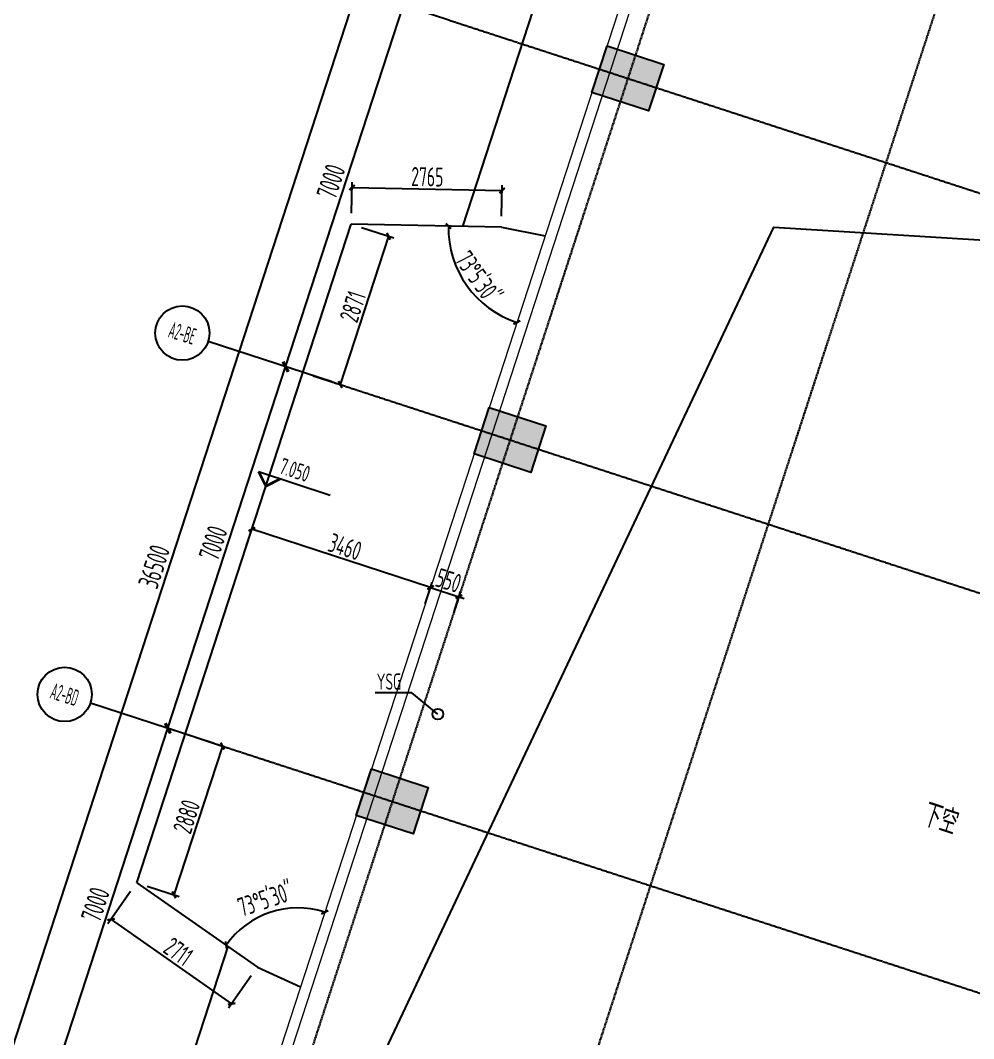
# Model space of a CAD drawing. Header units: millimetres. Extents: x 11515858 to 24947533, y -12764720 to -6305528.
# Drawn here: x 11833057 to 11850613, y -6341330 to -6322585 of the extents above; entities that cross this region are included whole.
import ezdxf
from ezdxf.enums import TextEntityAlignment as Align

# ---------------------------------------------------------------- set-up
doc = ezdxf.new("R2010")
doc.units = ezdxf.units.MM
doc.header["$LTSCALE"] = 10
for name, pattern in [('A2-RG-AXIS$0$CENTER', [2, 1.25, -0.25, 0.25, -0.25]), ('A2-RG-AXIS$0$DOTE', [2.42, 2, -0.2, 0.02, -0.2]), ('A2-RI-F3$0$HIDDEN', [0.375, 0.25, -0.125])]:
    doc.linetypes.add(name, pattern=pattern)
for name, color, linetype in [('A2-RB-F3$0$$34$A-DIMS-100', 1, 'Continuous'), ('A2-RB-F3$0$A-DIMS-100', 1, 'Continuous'), ('A2-RG-AXIS$0$A-AXIS', 1, 'Continuous'), ('A2-RG-AXIS$0$A-DIMS-100', 1, 'Continuous'), ('A2-RG-AXIS$0$A-GRID', 1, 'A2-RG-AXIS$0$CENTER'), ('A2-RG-AXIS$0$A-SYMB', 4, 'Continuous'), ('A2-RI-F3$0$$2$A-SYMB', 4, 'Continuous'), ('A2-RI-F3$0$A-ROOF-DRAN', 175, 'Continuous'), ('A2-RI-F3$0$A-ROOF-EDGE', 2, 'Continuous'), ('A2-RI-F3$0$A-SYMB-AREA', 4, 'Continuous'), ('A2-RI-F3$0$A-SYMB-NAME', 4, 'Continuous'), ('A2-RI-F3$0$A-SYMB-VOID', 35, 'Continuous'), ('A2-RS-F3$0$A-HATH-GRAY', 8, 'Continuous'), ('A2-RS-F3$0$A-WALL-CONC', 6, 'Continuous')]:
    doc.layers.add(name, color=color, linetype=linetype)
doc.layers.add('A2-RI-F3$0$A-WALL', color=7, linetype='Continuous', lineweight=5)
doc.styles.add('A2-RB-F3$0$$0$XD2008', font='hzs.shx', dxfattribs={"width": 0.7, "bigfont": 'hztxt.shx'})
doc.styles.add('A2-RB-F3$0$XD2008', font='hzs.shx', dxfattribs={"width": 0.7, "bigfont": 'hztxt.shx'})
doc.styles.add('A2-RG-AXIS$0$ECADI', font='hzs.shx', dxfattribs={"width": 0.7, "bigfont": 'hztxt.shx'})
doc.styles.add('A2-RG-AXIS$0$XD2008', font='hzs.shx', dxfattribs={"width": 0.7, "bigfont": 'hztxt.shx'})
doc.styles.add('A2-RI-F3$0$$0$XD2008', font='hzs.shx', dxfattribs={"width": 0.7, "bigfont": 'hztxt.shx'})
doc.styles.add('A2-RI-F3$0$ECADI', font='hzs.shx', dxfattribs={"width": 0.7, "bigfont": 'hztxt.shx'})
doc.dimstyles.new('A2-RB-F3$0$$0$XD100$0', dxfattribs={"dimscale": 100, "dimtxt": 3.5, "dimasz": 1, "dimexe": 1, "dimexo": 2, "dimgap": 0.5, "dimtad": 1, "dimdec": 0, "dimdsep": 46, "dimtxsty": 'A2-RB-F3$0$$0$XD2008', "dimblk1": 'A2-RB-F3$0$$20$_ArchTick', "dimblk2": 'A2-RB-F3$0$$20$_ArchTick', "dimsah": 1, "dimcen": 2.5, "dimclrt": 4, "dimaunit": 1, "dimadec": 0, "dimazin": 0, "dimtfac": 1, "dimtdec": 0, "dimtix": 1, "dimtmove": 2, "dimatfit": 3, "dimfxl": 0, "dimtolj": 1, "dimtzin": 0, "dimarcsym": 0})
doc.dimstyles.new('A2-RB-F3$0$XD100', dxfattribs={"dimscale": 100, "dimtxt": 3.5, "dimasz": 1.5, "dimexe": 1, "dimexo": 2, "dimgap": 0.5, "dimtad": 1, "dimdec": 0, "dimdsep": 46, "dimtxsty": 'A2-RB-F3$0$XD2008', "dimcen": 2.5, "dimclrt": 4, "dimaunit": 1, "dimadec": 0, "dimazin": 0, "dimtfac": 1, "dimtdec": 0, "dimtix": 1, "dimtmove": 1, "dimatfit": 3, "dimfxl": 0, "dimtolj": 1, "dimtzin": 0, "dimarcsym": 0})
doc.dimstyles.new('A2-RB-F3$0$XD100$0', dxfattribs={"dimscale": 100, "dimtxt": 3.5, "dimasz": 1, "dimexe": 1, "dimexo": 2, "dimgap": 0.5, "dimtad": 1, "dimdec": 0, "dimdsep": 46, "dimtxsty": 'A2-RB-F3$0$XD2008', "dimblk1": 'A2-RB-F3$0$_ArchTick', "dimblk2": 'A2-RB-F3$0$_ArchTick', "dimsah": 1, "dimcen": 2.5, "dimclrt": 4, "dimaunit": 1, "dimadec": 0, "dimazin": 0, "dimtfac": 1, "dimtdec": 0, "dimtix": 1, "dimtmove": 1, "dimatfit": 3, "dimfxl": 0, "dimtolj": 1, "dimtzin": 0, "dimarcsym": 0})
doc.dimstyles.new('A2-RG-AXIS$0$XD150', dxfattribs={"dimscale": 300, "dimtxt": 2.5, "dimasz": 1.5, "dimexe": 1, "dimexo": 2, "dimgap": 0.5, "dimtad": 1, "dimdec": 0, "dimdsep": 46, "dimtxsty": 'A2-RG-AXIS$0$XD2008', "dimcen": 2.5, "dimclrt": 4, "dimaunit": 1, "dimadec": 3, "dimazin": 0, "dimtfac": 1, "dimtdec": 0, "dimtmove": 2, "dimatfit": 3, "dimfxl": 0, "dimtolj": 1, "dimtzin": 0, "dimarcsym": 0})
doc.dimstyles.new('A2-RG-AXIS$0$XD150$0', dxfattribs={"dimscale": 150, "dimtxt": 2.5, "dimasz": 1, "dimexe": 1, "dimexo": 2, "dimgap": 0.5, "dimtad": 1, "dimdec": 0, "dimdsep": 46, "dimtxsty": 'A2-RG-AXIS$0$XD2008', "dimblk": 'A2-RG-AXIS$0$_ArchTick', "dimcen": 2.5, "dimclrt": 4, "dimaunit": 1, "dimadec": 0, "dimazin": 0, "dimtfac": 1, "dimtdec": 0, "dimtmove": 2, "dimatfit": 3, "dimfxl": 0, "dimtolj": 1, "dimtzin": 0, "dimarcsym": 0})

# ---------------------------------------------------------------- blocks, each defined once
blk = doc.blocks.new('A2-RG-AXIS$0$_ArchTick')
at = {"color": 0, "linetype": 'ByBlock', "const_width": 0.4}
blk.add_lwpolyline([(-0.5, -0.5), (0.5, 0.5)], dxfattribs=at)
blk = doc.blocks.new('*D574')
at = {"layer": 'A2-RG-AXIS$0$A-DIMS-100', "color": 0, "lineweight": -2, "transparency": 16777216}
for p, q in [((11833604, -6342272), (11835773, -6335617)), ((11836629, -6335896), (11835630, -6335571)), ((11834174, -6342458), (11833461, -6342226))]:
    blk.add_line(p, q, dxfattribs=at)
at = {"layer": 'Defpoints', "color": 0, "transparency": 16777216}
for p in [(11835773, -6335617), (11836914, -6335989), (11834459, -6342551)]:
    blk.add_point(p, dxfattribs=at)
at = {"layer": 'A2-RG-AXIS$0$A-DIMS-100', "color": 0, "lineweight": -2, "transparency": 16777216, "xscale": 150, "yscale": 150, "zscale": 150}
for p, rotation in [((11835773, -6335617), 71.94704053343993), ((11833604, -6342272), 251.9470405334399)]:
    blk.add_blockref('A2-RG-AXIS$0$_ArchTick', p, dxfattribs=dict(at, rotation=rotation))
at = {"layer": 'A2-RG-AXIS$0$A-DIMS-100', "color": 4, "transparency": 16777216, "insert": (11834439, -6338863), "char_height": 375, "attachment_point": 5, "rotation": 71.947, "style": 'A2-RG-AXIS$0$XD2008'}
blk.add_mtext('\\A1;7000', dxfattribs=at)
blk = doc.blocks.new('*D537')
at = {"layer": 'A2-RG-AXIS$0$A-DIMS-100', "color": 0, "lineweight": -2, "transparency": 16777216}
for p, q in [((11835773, -6335617), (11837942, -6328962)), ((11838798, -6329241), (11837800, -6328915)), ((11836629, -6335896), (11835630, -6335571))]:
    blk.add_line(p, q, dxfattribs=at)
at = {"layer": 'Defpoints', "color": 0, "transparency": 16777216}
for p in [(11837942, -6328962), (11839083, -6329333), (11836914, -6335989)]:
    blk.add_point(p, dxfattribs=at)
at = {"layer": 'A2-RG-AXIS$0$A-DIMS-100', "color": 0, "lineweight": -2, "transparency": 16777216, "xscale": 150, "yscale": 150, "zscale": 150}
for p, rotation in [((11837942, -6328962), 71.94704053343993), ((11835773, -6335617), 251.9470405334399)]:
    blk.add_blockref('A2-RG-AXIS$0$_ArchTick', p, dxfattribs=dict(at, rotation=rotation))
at = {"layer": 'A2-RG-AXIS$0$A-DIMS-100', "color": 4, "transparency": 16777216, "insert": (11836608, -6332208), "char_height": 375, "attachment_point": 5, "rotation": 71.947, "style": 'A2-RG-AXIS$0$XD2008'}
blk.add_mtext('\\A1;7000', dxfattribs=at)
blk = doc.blocks.new('*D538')
at = {"layer": 'A2-RG-AXIS$0$A-DIMS-100', "color": 0, "lineweight": -2, "transparency": 16777216}
for p, q in [((11837942, -6328962), (11840112, -6322306)), ((11840967, -6322585), (11839969, -6322260)), ((11838798, -6329241), (11837800, -6328915))]:
    blk.add_line(p, q, dxfattribs=at)
at = {"layer": 'Defpoints', "color": 0, "transparency": 16777216}
for p in [(11840112, -6322306), (11841252, -6322678), (11839083, -6329333)]:
    blk.add_point(p, dxfattribs=at)
at = {"layer": 'A2-RG-AXIS$0$A-DIMS-100', "color": 0, "lineweight": -2, "transparency": 16777216, "xscale": 150, "yscale": 150, "zscale": 150}
for p, rotation in [((11840112, -6322306), 71.94704053343993), ((11837942, -6328962), 251.9470405334399)]:
    blk.add_blockref('A2-RG-AXIS$0$_ArchTick', p, dxfattribs=dict(at, rotation=rotation))
at = {"layer": 'A2-RG-AXIS$0$A-DIMS-100', "color": 4, "transparency": 16777216, "insert": (11838777, -6325553), "char_height": 375, "attachment_point": 5, "rotation": 71.947, "style": 'A2-RG-AXIS$0$XD2008'}
blk.add_mtext('\\A1;7000', dxfattribs=at)
blk = doc.blocks.new('*D540')
at = {"layer": 'A2-RG-AXIS$0$A-DIMS-100', "color": 0, "lineweight": -2, "transparency": 16777216}
for p, q in [((11830114, -6350075), (11841425, -6315372)), ((11842851, -6315837), (11841283, -6315325)), ((11831540, -6350540), (11829971, -6350029))]:
    blk.add_line(p, q, dxfattribs=at)
at = {"layer": 'Defpoints', "color": 0, "transparency": 16777216}
for p in [(11841425, -6315372), (11843137, -6315930), (11831825, -6350633)]:
    blk.add_point(p, dxfattribs=at)
at = {"layer": 'A2-RG-AXIS$0$A-DIMS-100', "color": 0, "lineweight": -2, "transparency": 16777216, "xscale": 150, "yscale": 150, "zscale": 150}
for p, rotation in [((11841425, -6315372), 71.94704049334094), ((11830114, -6350075), 251.9470404933409)]:
    blk.add_blockref('A2-RG-AXIS$0$_ArchTick', p, dxfattribs=dict(at, rotation=rotation))
at = {"layer": 'A2-RG-AXIS$0$A-DIMS-100', "color": 4, "transparency": 16777216, "insert": (11835520, -6332642), "char_height": 375, "attachment_point": 5, "rotation": 71.947, "style": 'A2-RG-AXIS$0$XD2008'}
blk.add_mtext('\\A1;36500', dxfattribs=at)
blk = doc.blocks.new('A2-RG-AXIS$0$ECADI-TAG-GRID')
at = {"color": 13}
blk.add_circle((0, 0), 5, dxfattribs=at)
at = {"style": 'A2-RG-AXIS$0$ECADI', "width": 0.7}
blk.add_attdef('GRID', text='', height=5, dxfattribs=at).set_placement((0, 0), align=Align.MIDDLE)
blk = doc.blocks.new('*D542')
at = {"layer": 'A2-RG-AXIS$0$A-DIMS-100', "color": 0, "lineweight": -2, "ltscale": 3, "transparency": 16777216}
blk.add_arc((11865637, -6330626), 5954, 324.6656, 341.947, dxfattribs=at)
at = {"layer": 'Defpoints', "color": 0, "ltscale": 3, "transparency": 16777216}
for p in [(11846414, -6316998), (11840967, -6322585), (11870815, -6333565), (11878928, -6334958), (11876238, -6338142)]:
    blk.add_point(p, dxfattribs=at)
at = {"layer": 'A2-RG-AXIS$0$A-DIMS-100', "color": 0, "lineweight": -2, "ltscale": 3, "transparency": 16777216, "xscale": 150, "yscale": 150, "zscale": 150}
for p, rotation in [((11871298, -6332471), 71.94704049334831), ((11870494, -6334070), 234.6655761921282)]:
    blk.add_blockref('A2-RG-AXIS$0$_ArchTick', p, dxfattribs=dict(at, rotation=rotation))
at = {"layer": 'A2-RG-AXIS$0$A-DIMS-100', "color": 4, "ltscale": 3, "transparency": 16777216, "insert": (11871378, -6333513), "char_height": 375, "attachment_point": 5, "rotation": 63.3063, "style": 'A2-RG-AXIS$0$XD2008'}
blk.add_mtext('\\A1;17°16\'53"', dxfattribs=at)
blk = doc.blocks.new('A2-RB-F3$0$_ArchTick')
at = {"color": 0, "linetype": 'ByBlock', "const_width": 0.4}
blk.add_lwpolyline([(-0.5, -0.5), (0.5, 0.5)], dxfattribs=at)
blk = doc.blocks.new('*D995')
at = {"layer": 'A2-RB-F3$0$A-DIMS-100', "color": 0, "lineweight": -2, "transparency": 16777216}
blk.add_arc((11863025, -6337137), 1581, 86.9467, 161.947, dxfattribs=at)
at = {"layer": 'Defpoints', "color": 0, "transparency": 16777216}
for p in [(11838798, -6329241), (11863268, -6332569), (11862434, -6335670), (11863052, -6336620), (11876759, -6341613)]:
    blk.add_point(p, dxfattribs=at)
at = {"layer": 'A2-RB-F3$0$A-DIMS-100', "color": 0, "lineweight": -2, "transparency": 16777216, "xscale": 100, "yscale": 100, "zscale": 100}
for p, rotation in [((11863109, -6335558), 356.9467277573058), ((11861521, -6336647), 251.9470404933468)]:
    blk.add_blockref('A2-RB-F3$0$_ArchTick', p, dxfattribs=dict(at, rotation=rotation))
at = {"layer": 'A2-RB-F3$0$A-DIMS-100', "color": 4, "transparency": 16777216, "insert": (11862003, -6335647), "char_height": 350, "attachment_point": 5, "rotation": 34.4469, "style": 'A2-RB-F3$0$XD2008'}
blk.add_mtext('\\A1;75°', dxfattribs=at)
blk = doc.blocks.new('*D996')
at = {"layer": 'A2-RB-F3$0$A-DIMS-100', "color": 0, "lineweight": -2, "transparency": 16777216}
blk.add_arc((11860855, -6343792), 1581, 161.9468, 236.9471, dxfattribs=at)
at = {"layer": 'Defpoints', "color": 0, "transparency": 16777216}
for p in [(11836629, -6335896), (11859286, -6343984), (11860573, -6344226), (11858360, -6347626), (11874589, -6348269)]:
    blk.add_point(p, dxfattribs=at)
at = {"layer": 'A2-RB-F3$0$A-DIMS-100', "color": 0, "lineweight": -2, "transparency": 16777216, "xscale": 100, "yscale": 100, "zscale": 100}
for p, rotation in [((11859352, -6343302), 71.94679980163178), ((11859993, -6345118), 326.9471125376343)]:
    blk.add_blockref('A2-RB-F3$0$_ArchTick', p, dxfattribs=dict(at, rotation=rotation))
at = {"layer": 'A2-RB-F3$0$A-DIMS-100', "color": 4, "transparency": 16777216, "insert": (11859576, -6344244), "char_height": 350, "attachment_point": 5, "rotation": 289.447, "style": 'A2-RB-F3$0$XD2008'}
blk.add_mtext('\\A1;75°', dxfattribs=at)
blk = doc.blocks.new('*D1012')
at = {"layer": 'A2-RB-F3$0$A-DIMS-100', "color": 0, "lineweight": -2, "transparency": 16777216}
for p, q in [((11839342, -6326398), (11839933, -6326591)), ((11839838, -6326560), (11838948, -6329289)), ((11838452, -6329128), (11839043, -6329320))]:
    blk.add_line(p, q, dxfattribs=at)
at = {"layer": 'Defpoints', "color": 0, "transparency": 16777216}
for p in [(11839152, -6326336), (11838262, -6329066), (11838948, -6329289)]:
    blk.add_point(p, dxfattribs=at)
at = {"layer": 'A2-RB-F3$0$A-DIMS-100', "color": 0, "lineweight": -2, "transparency": 16777216, "xscale": 100, "yscale": 100, "zscale": 100}
for p, rotation in [((11839838, -6326560), 71.94704053343249), ((11838948, -6329289), 251.9470405334324)]:
    blk.add_blockref('A2-RB-F3$0$_ArchTick', p, dxfattribs=dict(at, rotation=rotation))
at = {"layer": 'A2-RB-F3$0$A-DIMS-100', "color": 4, "transparency": 16777216, "insert": (11839179, -6327855), "char_height": 350, "attachment_point": 5, "rotation": 71.947, "style": 'A2-RB-F3$0$XD2008'}
blk.add_mtext('\\A1;2871', dxfattribs=at)
blk = doc.blocks.new('*D1013')
at = {"layer": 'A2-RB-F3$0$A-DIMS-100', "color": 0, "lineweight": -2, "transparency": 16777216}
for p, q in [((11836283, -6335783), (11836874, -6335976)), ((11836779, -6335945), (11835886, -6338683)), ((11835391, -6338522), (11835981, -6338714))]:
    blk.add_line(p, q, dxfattribs=at)
at = {"layer": 'Defpoints', "color": 0, "transparency": 16777216}
for p in [(11836093, -6335721), (11835200, -6338460), (11835886, -6338683)]:
    blk.add_point(p, dxfattribs=at)
at = {"layer": 'A2-RB-F3$0$A-DIMS-100', "color": 0, "lineweight": -2, "transparency": 16777216, "xscale": 100, "yscale": 100, "zscale": 100}
for p, rotation in [((11836779, -6335945), 71.94703370443543), ((11835886, -6338683), 251.9470337044354)]:
    blk.add_blockref('A2-RB-F3$0$_ArchTick', p, dxfattribs=dict(at, rotation=rotation))
at = {"layer": 'A2-RB-F3$0$A-DIMS-100', "color": 4, "transparency": 16777216, "insert": (11836118, -6337244), "char_height": 350, "attachment_point": 5, "rotation": 71.947, "style": 'A2-RB-F3$0$XD2008'}
blk.add_mtext('\\A1;2880', dxfattribs=at)
blk = doc.blocks.new('A2-RB-F3$0$$20$_ArchTick')
at = {"color": 0, "linetype": 'ByBlock', "const_width": 0.4}
blk.add_lwpolyline([(-0.5, -0.5), (0.5, 0.5)], dxfattribs=at)
blk = doc.blocks.new('*D1014')
at = {"layer": 'A2-RB-F3$0$$34$A-DIMS-100', "color": 0, "lineweight": -2, "transparency": 16777216}
blk.add_arc((11842768, -6326408), 1828, 178.8552, 251.947, dxfattribs=at)
at = {"layer": 'Defpoints', "color": 0, "transparency": 16777216}
for p in [(11845751, -6317255), (11839152, -6326336), (11841916, -6326391), (11841088, -6327129), (11834443, -6351950)]:
    blk.add_point(p, dxfattribs=at)
at = {"layer": 'A2-RB-F3$0$$34$A-DIMS-100', "color": 0, "lineweight": -2, "transparency": 16777216, "xscale": 100, "yscale": 100, "zscale": 100}
for p, rotation in [((11840940, -6326372), 88.85524767073801), ((11842201, -6328146), 341.9470404933508)]:
    blk.add_blockref('A2-RB-F3$0$$20$_ArchTick', p, dxfattribs=dict(at, rotation=rotation))
at = {"layer": 'A2-RB-F3$0$$34$A-DIMS-100', "color": 4, "transparency": 16777216, "insert": (11841488, -6327318), "char_height": 350, "attachment_point": 5, "rotation": 305.4011, "style": 'A2-RB-F3$0$$0$XD2008'}
blk.add_mtext('\\A1;73°5\'30"', dxfattribs=at)
blk = doc.blocks.new('*D1015')
at = {"layer": 'A2-RB-F3$0$$34$A-DIMS-100', "color": 0, "lineweight": -2, "transparency": 16777216}
blk.add_arc((11838164, -6340532), 1608, 71.947, 145.0388, dxfattribs=at)
at = {"layer": 'Defpoints', "color": 0, "transparency": 16777216}
for p in [(11845751, -6317255), (11835200, -6338460), (11837987, -6338933), (11837422, -6340013), (11834443, -6351950)]:
    blk.add_point(p, dxfattribs=at)
at = {"layer": 'A2-RB-F3$0$$34$A-DIMS-100', "color": 0, "lineweight": -2, "transparency": 16777216, "xscale": 100, "yscale": 100, "zscale": 100}
for p, rotation in [((11838663, -6339003), 341.9470404933483), ((11836846, -6339610), 235.038833315964)]:
    blk.add_blockref('A2-RB-F3$0$$20$_ArchTick', p, dxfattribs=dict(at, rotation=rotation))
at = {"layer": 'A2-RB-F3$0$$34$A-DIMS-100', "color": 4, "transparency": 16777216, "insert": (11837572, -6338762), "char_height": 350, "attachment_point": 5, "rotation": 18.4929, "style": 'A2-RB-F3$0$$0$XD2008'}
blk.add_mtext('\\A1;73°5\'30"', dxfattribs=at)
blk = doc.blocks.new('*D1016')
at = {"layer": 'A2-RB-F3$0$A-DIMS-100', "color": 0, "lineweight": -2, "transparency": 16777216}
for p, q in [((11837224, -6332251), (11837352, -6331858)), ((11840611, -6333026), (11837321, -6331953)), ((11840514, -6333323), (11840642, -6332931))]:
    blk.add_line(p, q, dxfattribs=at)
at = {"layer": 'Defpoints', "color": 0, "transparency": 16777216}
for p in [(11837321, -6331953), (11837162, -6332441), (11840452, -6333513)]:
    blk.add_point(p, dxfattribs=at)
at = {"layer": 'A2-RB-F3$0$A-DIMS-100', "color": 0, "lineweight": -2, "transparency": 16777216, "xscale": 100, "yscale": 100, "zscale": 100}
for p, rotation in [((11837321, -6331953), 161.947040496502), ((11840611, -6333026), 341.947040496502)]:
    blk.add_blockref('A2-RB-F3$0$_ArchTick', p, dxfattribs=dict(at, rotation=rotation))
at = {"layer": 'A2-RB-F3$0$A-DIMS-100', "color": 4, "transparency": 16777216, "insert": (11839036, -6332276), "char_height": 350, "attachment_point": 5, "rotation": 341.947, "style": 'A2-RB-F3$0$XD2008'}
blk.add_mtext('\\A1;3460', dxfattribs=at)
blk = doc.blocks.new('*D1017')
at = {"layer": 'A2-RB-F3$0$A-DIMS-100', "color": 0, "lineweight": -2, "transparency": 16777216}
for p, q in [((11840514, -6333323), (11840642, -6332931)), ((11840611, -6333026), (11840516, -6332995)), ((11840611, -6333026), (11841134, -6333196)), ((11841037, -6333494), (11841165, -6333101)), ((11841134, -6333196), (11841229, -6333227))]:
    blk.add_line(p, q, dxfattribs=at)
at = {"layer": 'Defpoints', "color": 0, "transparency": 16777216}
for p in [(11841134, -6333196), (11840452, -6333513), (11840975, -6333684)]:
    blk.add_point(p, dxfattribs=at)
at = {"layer": 'A2-RB-F3$0$A-DIMS-100', "color": 0, "lineweight": -2, "transparency": 16777216, "xscale": 100, "yscale": 100, "zscale": 100}
for p, rotation in [((11840611, -6333026), 341.9467563309629), ((11841134, -6333196), 161.9467563309629)]:
    blk.add_blockref('A2-RB-F3$0$_ArchTick', p, dxfattribs=dict(at, rotation=rotation))
at = {"layer": 'A2-RB-F3$0$A-DIMS-100', "color": 4, "transparency": 16777216, "insert": (11840942, -6332897), "char_height": 350, "attachment_point": 5, "rotation": 341.9468, "style": 'A2-RB-F3$0$XD2008'}
blk.add_mtext('\\A1;550', dxfattribs=at)
blk = doc.blocks.new('*D1018')
at = {"layer": 'A2-RB-F3$0$A-DIMS-100', "color": 0, "lineweight": -2, "transparency": 16777216}
for p, q in [((11835086, -6338622), (11834670, -6339217)), ((11834727, -6339135), (11836948, -6340690)), ((11837307, -6340177), (11836891, -6340772))]:
    blk.add_line(p, q, dxfattribs=at)
at = {"layer": 'Defpoints', "color": 0, "transparency": 16777216}
for p in [(11835201, -6338458), (11837422, -6340013), (11836948, -6340690)]:
    blk.add_point(p, dxfattribs=at)
at = {"layer": 'A2-RB-F3$0$A-DIMS-100', "color": 0, "lineweight": -2, "transparency": 16777216, "xscale": 100, "yscale": 100, "zscale": 100}
for p, rotation in [((11834727, -6339135), 145.0018446723482), ((11836948, -6340690), 325.0018446723482)]:
    blk.add_blockref('A2-RB-F3$0$_ArchTick', p, dxfattribs=dict(at, rotation=rotation))
at = {"layer": 'A2-RB-F3$0$A-DIMS-100', "color": 4, "transparency": 16777216, "insert": (11835967, -6339728), "char_height": 350, "attachment_point": 5, "rotation": 325.0018, "style": 'A2-RB-F3$0$XD2008'}
blk.add_mtext('\\A1;2711', dxfattribs=at)
blk = doc.blocks.new('*D1019')
at = {"layer": 'A2-RB-F3$0$A-DIMS-100', "color": 0, "lineweight": -2, "transparency": 16777216}
for p, q in [((11839156, -6326136), (11839167, -6325562)), ((11839165, -6325662), (11841929, -6325718)), ((11841920, -6326191), (11841931, -6325618))]:
    blk.add_line(p, q, dxfattribs=at)
at = {"layer": 'Defpoints', "color": 0, "transparency": 16777216}
for p in [(11841929, -6325718), (11839152, -6326336), (11841916, -6326391)]:
    blk.add_point(p, dxfattribs=at)
at = {"layer": 'A2-RB-F3$0$A-DIMS-100', "color": 0, "lineweight": -2, "transparency": 16777216, "xscale": 100, "yscale": 100, "zscale": 100}
for p, rotation in [((11839165, -6325662), 178.8552476707105), ((11841929, -6325718), 358.8552476707105)]:
    blk.add_blockref('A2-RB-F3$0$_ArchTick', p, dxfattribs=dict(at, rotation=rotation))
at = {"layer": 'A2-RB-F3$0$A-DIMS-100', "color": 4, "transparency": 16777216, "insert": (11840552, -6325465), "char_height": 350, "attachment_point": 5, "rotation": 358.8552, "style": 'A2-RB-F3$0$XD2008'}
blk.add_mtext('\\A1;2765', dxfattribs=at)
blk = doc.blocks.new('A2-RI-F3$0$5erhfh')
at = {"layer": 'A2-RI-F3$0$A-SYMB-AREA', "style": 'A2-RI-F3$0$ECADI', "width": 0.7}
blk.add_attdef('340M2', text='', height=2.5, dxfattribs=at).set_placement((0, 1.25), align=Align.MIDDLE_LEFT)
at = {"layer": 'A2-RI-F3$0$A-SYMB-NAME', "style": 'A2-RI-F3$0$ECADI', "width": 0.7}
blk.add_attdef('CHINESENAME', (-12.29, 3.09), '', height=4.5, dxfattribs=at)
blk = doc.blocks.new('A2-RI-F3$0$45yrthfgh')
at = {"layer": 'A2-RI-F3$0$A-ROOF-DRAN'}
blk.add_lwpolyline([(5643, 16344), (5163, 16736), (4486, 16736)], dxfattribs=at)
blk.add_circle((5643, 16344), 100, dxfattribs=at)
ref = blk.add_blockref('A2-RI-F3$0$5erhfh', (3838, 16484), dxfattribs=dict(at, xscale=-100, yscale=100, zscale=100))
ref.add_attrib('CHINESENAME', 'YSG', (4517, 16793), dxfattribs={"layer": 'A2-RI-F3$0$A-SYMB-NAME', "height": 300, "style": 'A2-RI-F3$0$ECADI', "width": 0.7})
blk = doc.blocks.new('A2-RI-F3$0$$2$ECADI-TAG-HGHT（国标）')
at = {"color": 1}
blk.add_line((-2.12, 2.12), (11.77, 2.12), dxfattribs=at)
at = {"color": 1, "const_width": 0.5}
blk.add_lwpolyline([(-2.12, 2.12), (0, 0), (2.12, 2.12)], dxfattribs=at)
at = {"style": 'A2-RI-F3$0$$0$XD2008', "width": 0.7}
blk.add_attdef('FL', text='', height=3, dxfattribs=at).set_placement((-2.69, 2.97), align=Align.RIGHT)
for tag, p in [('F.F.L.', (2.28, 2.97)), ('T.O.S.', (2.28, -1.1))]:
    blk.add_attdef(tag, p, '', height=3, dxfattribs=at)
blk = doc.blocks.new('A2-RS-F3')
at = {"layer": 'A2-RS-F3$0$A-HATH-GRAY'}
for points in [[(11843861, -6323055), (11844907, -6323396), (11844628, -6324252), (11843582, -6323911)], [(11841692, -6329710), (11842737, -6330051), (11842458, -6330907), (11841413, -6330566)], [(11839522, -6336366), (11840568, -6336707), (11840289, -6337562), (11839243, -6337221)]]:
    blk.add_hatch(color=256, dxfattribs=at).paths.add_polyline_path(points)
at = {"layer": 'A2-RS-F3$0$A-WALL-CONC'}
for points in [[(11843861, -6323055), (11844907, -6323396), (11844628, -6324252), (11843582, -6323911), (11843861, -6323055)], [(11841692, -6329710), (11842737, -6330051), (11842458, -6330907), (11841413, -6330566), (11841692, -6329710)], [(11839522, -6336366), (11840568, -6336707), (11840289, -6337562), (11839243, -6337221), (11839522, -6336366)]]:
    blk.add_lwpolyline(points, dxfattribs=at)
blk = doc.blocks.new('A2-RG-AXIS')
at = {"layer": 'A2-RG-AXIS$0$A-AXIS'}
for p, q in [((11838798, -6329240.5), (11836516.1, -6328496.8)), ((11836628.7, -6335895.9), (11834346.8, -6335152.1))]:
    blk.add_line(p, q, dxfattribs=at)
at = {"layer": 'A2-RG-AXIS$0$A-GRID', "linetype": 'A2-RG-AXIS$0$DOTE'}
for p, q in [((11847953.1, -6312274.5), (11834792.3, -6352651.7)), ((11852707, -6313824), (11839546.1, -6354201.2)), ((11840967.2, -6322585.1), (11878927.9, -6334958.1)), ((11838798, -6329240.5), (11876758.7, -6341613.5)), ((11836628.7, -6335895.9), (11874589.4, -6348268.9))]:
    blk.add_line(p, q, dxfattribs=at)
at = {"layer": 'A2-RG-AXIS$0$A-SYMB'}
ref = blk.add_blockref('A2-RG-AXIS$0$ECADI-TAG-GRID', (11836040.7, -6328341.8), dxfattribs=dict(at, xscale=100.0000000000341, yscale=100.0000000000341, zscale=100.0000000000341, rotation=342.7200000000827))
ref.add_attrib('GRID', 'A2-BE', dxfattribs={"layer": '0', "height": 300, "rotation": 342.72, "style": 'A2-RG-AXIS$0$ECADI', "width": 0.5}).set_placement((11836040.7, -6328341.8), align=Align.MIDDLE)
ref = blk.add_blockref('A2-RG-AXIS$0$ECADI-TAG-GRID', (11833872.7, -6334993.5), dxfattribs=dict(at, xscale=100.0000000000341, yscale=100.0000000000341, zscale=100.0000000000341, rotation=342.7200000000827))
ref.add_attrib('GRID', 'A2-BD', dxfattribs={"layer": '0', "height": 300, "rotation": 342.72, "style": 'A2-RG-AXIS$0$ECADI', "width": 0.5}).set_placement((11833872.7, -6334993.5), align=Align.MIDDLE)
at = {"layer": 'A2-RG-AXIS$0$A-DIMS-100'}
dim = blk.add_aligned_dim(p1=(11831825.3, -6350632.8), p2=(11843136.5, -6315929.7), distance=1800, dimstyle='A2-RG-AXIS$0$XD150$0', dxfattribs=at)
dim.commit()
dim.dimension.update_dxf_attribs({"geometry": '*D540', "text_midpoint": (11835519.9, -6332642.1)})
at = {"layer": 'A2-RG-AXIS$0$A-DIMS-100', "ltscale": 3}
dim = blk.add_angular_dim_2l(base=(11870815.1772, -6333564.6066), line1=((11840967.2378, -6322585.1126), (11878927.9289, -6334958.0925)), line2=((11876238.3543, -6338141.9015), (11846413.5362, -6316997.8396)), dimstyle='A2-RG-AXIS$0$XD150', override={"dimscale": 150, "dimasz": 1, "dimblk": 'A2-RG-AXIS$0$_ArchTick', "dimadec": 4}, dxfattribs=at)
dim.commit()
dim.dimension.update_dxf_attribs({"geometry": '*D542', "text_midpoint": (11871378.0799, -6333512.755)})
at = {"layer": 'A2-RG-AXIS$0$A-DIMS-100'}
for base, p1, p2, picture, middle in [((11840111.5, -6322306.2), (11839083.2, -6329333.5), (11841252.5, -6322678.1), '*D538', (11838777.3, -6325552.6)), ((11837942.3, -6328961.6), (11836913.9, -6335988.9), (11839083.2, -6329333.5), '*D537', (11836608.1, -6332207.9)), ((11835773, -6335617), (11834459.4, -6342551.3), (11836913.9, -6335988.9), '*D574', (11834438.8, -6338863.3))]:
    dim = blk.add_linear_dim(base=base, p1=p1, p2=p2, angle=251.94704, dimstyle='A2-RG-AXIS$0$XD150$0', dxfattribs=at)
    dim.commit()
    dim.dimension.update_dxf_attribs({"geometry": picture, "text_midpoint": middle})
blk = doc.blocks.new('A2-RB-F3')
at = {"layer": 'A2-RB-F3$0$$34$A-DIMS-100'}
for base, line1, line2, picture, middle in [((11841087.8233, -6327129.1068), ((11845751.1597, -6317255.243), (11834442.818, -6351949.5904)), ((11841916.024, -6326391.4017), (11839152.034, -6326336.1707)), '*D1014', (11841488.3, -6327317.7213)), ((11837987.4553, -6338933.3443), ((11835200.4442, -6338459.7724), (11837422.0095, -6340013.0863)), ((11845751.1597, -6317255.243), (11834442.818, -6351949.5904)), '*D1015', (11837572.1378, -6338761.6603))]:
    dim = blk.add_angular_dim_2l(base=base, line1=line1, line2=line2, dimstyle='A2-RB-F3$0$$0$XD100$0', override={"dimadec": 4}, dxfattribs=at)
    dim.commit()
    dim.dimension.update_dxf_attribs({"geometry": picture, "text_midpoint": middle})
at = {"layer": 'A2-RB-F3$0$A-DIMS-100'}
for p1, p2, distance, picture, middle in [((11839152, -6326336.2), (11841916, -6326391.4), 674, '*D1019', (11840552, -6325465)), ((11839152, -6326336.2), (11838262.3, -6329065.9), 721.1, '*D1012', (11839178.9, -6327854.8)), ((11840451.9, -6333513.4), (11837162.2, -6332441.2), -513, '*D1016', (11839035.8, -6332275.6)), ((11840451.9, -6333513.4), (11840974.8, -6333683.9), 513, '*D1017', (11840942.1, -6332897)), ((11836093, -6335721.3), (11835200.4, -6338459.8), 721.1, '*D1013', (11836118.4, -6337244.3)), ((11835201, -6338458), (11837422, -6340013.1), -826.2, '*D1018', (11835966.7, -6339728.1))]:
    dim = blk.add_aligned_dim(p1=p1, p2=p2, distance=distance, dimstyle='A2-RB-F3$0$XD100$0', dxfattribs=at)
    dim.commit()
    dim.dimension.update_dxf_attribs({"geometry": picture, "text_midpoint": middle})
for base, line1, line2, picture, middle in [((11862433.5, -6335670.3), ((11838798, -6329240.5), (11876758.7, -6341613.5)), ((11863052.1, -6336620.4), (11863268.2, -6332569.4)), '*D995', (11862002.8, -6335647.5)), ((11859285.6, -6343983.5), ((11836628.7, -6335895.7), (11874589.4, -6348268.9)), ((11860573.1, -6344225.9), (11858360.5, -6347626.1)), '*D996', (11859576.4, -6344243.8))]:
    dim = blk.add_angular_dim_2l(base=base, line1=line1, line2=line2, dimstyle='A2-RB-F3$0$XD100', override={"dimasz": 1, "dimblk1": 'A2-RB-F3$0$_ArchTick', "dimblk2": 'A2-RB-F3$0$_ArchTick', "dimsah": 1}, dxfattribs=at)
    dim.commit()
    dim.dimension.update_dxf_attribs({"geometry": picture, "text_midpoint": middle})
blk = doc.blocks.new('A2-RI-F3')
at = {"layer": 'A2-RI-F3$0$A-ROOF-EDGE'}
for p, q in [((11844985.3, -6314762.2), (11841199.6, -6326377.1)), ((11835200.4, -6338459.8), (11839152, -6326336.2)), ((11841916, -6326391.4), (11839152, -6326336.2)), ((11841916, -6326391.4), (11842720.9, -6326552.1)), ((11835200.4, -6338459.8), (11837422, -6340013.1)), ((11836878.8, -6339633.3), (11832594.1, -6352778.8)), ((11837422, -6340013.1), (11838214.1, -6340379.3))]:
    blk.add_line(p, q, dxfattribs=at)
at = {"layer": 'A2-RI-F3$0$A-SYMB-VOID', "ltscale": 500}
blk.add_lwpolyline([(11836550.7, -6348386.7), (11846930.7, -6326393.2), (11858775.6, -6327123.1)], dxfattribs=at)
at = {"layer": 'A2-RI-F3$0$A-WALL'}
for p, q in [((11845751.2, -6317255.2), (11834442.8, -6351949.6)), ((11845399, -6318981.1), (11835885.2, -6348169.8))]:
    blk.add_line(p, q, dxfattribs=at)
at = {"linetype": 'A2-RI-F3$0$HIDDEN', "ltscale": 3}
blk.add_blockref('A2-RG-AXIS', (0, 0), dxfattribs=at)
ref = blk.add_blockref('A2-RI-F3$0$5erhfh', (11850714.4, -6338070.4), dxfattribs=dict(xscale=100.0000000008531, yscale=100.0000000008531, zscale=100.0000000008531, rotation=341.9467459263064))
ref.add_attrib('CHINESENAME', '下空', (11849641.4, -6337395.9), dxfattribs={"layer": 'A2-RI-F3$0$A-SYMB-NAME', "height": 450, "rotation": 341.94675, "style": 'A2-RI-F3$0$ECADI', "width": 0.7})
at = {"layer": 'A2-RI-F3$0$$2$A-SYMB'}
ref = blk.add_blockref('A2-RI-F3$0$$2$ECADI-TAG-HGHT（国标）', (11837579.9, -6331159.6), dxfattribs=dict(at, xscale=100, yscale=100, zscale=100, rotation=341.9470404934735))
ref.add_attrib('F.F.L.', '7.050', (11837802.7, -6330920.1), dxfattribs={"layer": '0', "height": 300, "rotation": 341.94704, "style": 'A2-RI-F3$0$$0$XD2008', "width": 0.7})
at = {"layer": 'A2-RI-F3$0$A-WALL'}
blk.add_blockref('A2-RI-F3$0$45yrthfgh', (11835102.2, -6351700.9), dxfattribs=at)

msp = doc.modelspace()

# ---------------------------------------------------------------- block references
for name in ['A2-RB-F3', 'A2-RI-F3', 'A2-RG-AXIS', 'A2-RS-F3']:
    msp.add_blockref(name, (0, 0))

doc.saveas('drawing.dxf')
